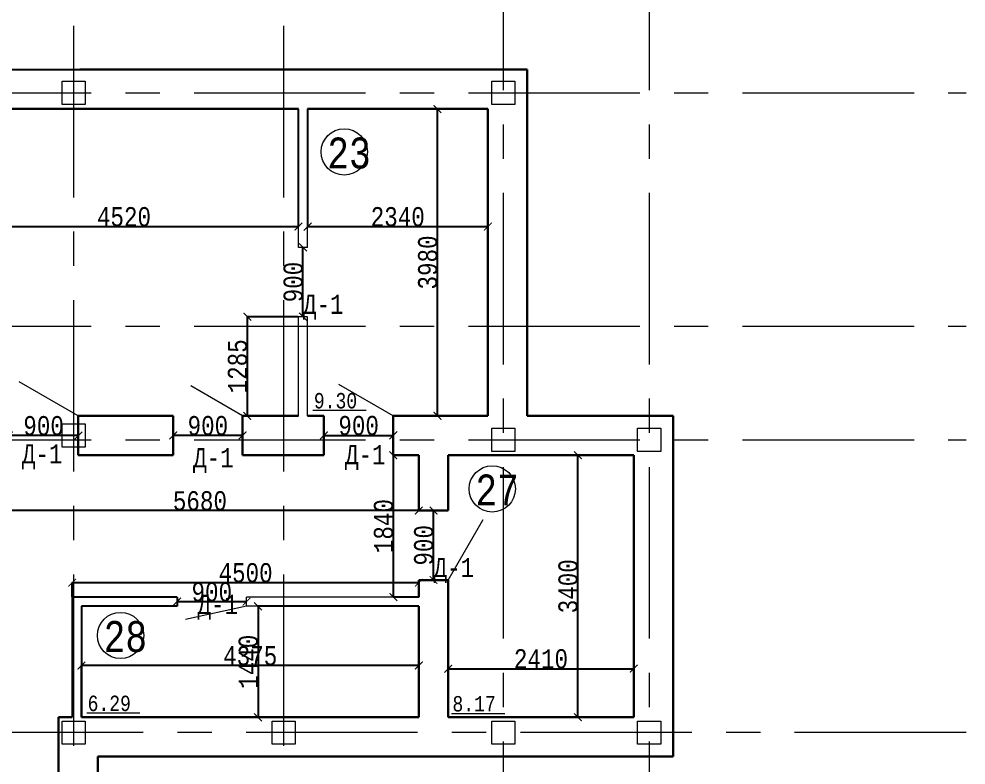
# Model space of a CAD drawing. Header units: millimetres. Extents: x -689206 to 4969298, y -1019800 to 703299.
# Drawn here: x 319056 to 331337, y -623094 to -613418 of the extents above; entities that cross this region are included whole.
import ezdxf

# ---------------------------------------------------------------- set-up
doc = ezdxf.new("R2010")
doc.units = ezdxf.units.MM
doc.linetypes.add('JIS_02_4.0', pattern=[5.5, 4, -1.5])
doc.linetypes.add('осеваяX2', pattern=[101.6, 63.5, -12.7, 12.7, -12.7])
for name, color, linetype, lineweight in [('несущие', 7, 'Continuous', 30), ('РАЗМЕРЫ', 7, 'Continuous', 9), ('сваи', 7, 'JIS_02_4.0', 30), ('стены', 7, 'Continuous', 20)]:
    doc.layers.add(name, color=color, linetype=linetype, lineweight=lineweight)
doc.layers.add('четотам', color=7, linetype='Continuous')
doc.styles.add('Аннотативный', font='isocteur.ttf', dxfattribs={"width": 0.7, "height": 250})
doc.dimstyles.new('Аннотативный', dxfattribs={"dimscale": 0, "dimtxt": 250, "dimasz": 100, "dimexe": 1.25, "dimexo": 0.625, "dimtad": 1, "dimdec": 0, "dimtxsty": 'Аннотативный', "dimblk": 'ARCHTICK', "dimcen": 2.5, "dimadec": 0, "dimazin": 0, "dimtfac": 1, "dimtdec": 0, "dimtmove": 0, "dimatfit": 3, "dimfxl": 1, "dimarcsym": 0})

# ---------------------------------------------------------------- blocks, each defined once
blk = doc.blocks.new('_ArchTick')
at = {"color": 0, "linetype": 'ByBlock', "const_width": 0.15}
blk.add_lwpolyline([(-0.5, -0.5), (0.5, 0.5)], dxfattribs=at)
blk = doc.blocks.new('*D4758')
at = {"layer": 'Defpoints', "color": 0, "lineweight": 5, "transparency": 16777216}
for p in [(324242, -620728), (319747, -620915), (324242, -620915)]:
    blk.add_point(p, dxfattribs=at)
at = {"layer": 'стены', "color": 0, "lineweight": -2, "transparency": 16777216}
for p, q in [((319747, -620914), (319747, -620727)), ((319747, -620728), (324242, -620728)), ((324242, -620914), (324242, -620727))]:
    blk.add_line(p, q, dxfattribs=at)
at = {"layer": 'стены', "color": 0, "lineweight": -2, "transparency": 16777216, "xscale": 100, "yscale": 100, "zscale": 100, "rotation": 180}
blk.add_blockref('_ArchTick', (319747, -620728), dxfattribs=at)
at = {"layer": 'стены', "color": 0, "lineweight": -2, "transparency": 16777216, "xscale": 100, "yscale": 100, "zscale": 100}
blk.add_blockref('_ArchTick', (324242, -620728), dxfattribs=at)
at = {"layer": 'стены', "color": 0, "lineweight": 5, "transparency": 16777216, "insert": (321995, -620602), "char_height": 250, "attachment_point": 5, "style": 'Аннотативный'}
blk.add_mtext('4500', dxfattribs=at)
blk = doc.blocks.new('*D4759')
at = {"layer": 'Defpoints', "color": 0, "lineweight": 5, "transparency": 16777216}
for p in [(324432, -619794), (324432, -619794), (324432, -620694)]:
    blk.add_point(p, dxfattribs=at)
at = {"layer": 'стены', "color": 0, "lineweight": -2, "transparency": 16777216}
for p, q in [((324432, -620694), (324432, -619794)), ((324433, -619794), (324433, -619794)), ((324433, -620694), (324433, -620694))]:
    blk.add_line(p, q, dxfattribs=at)
at = {"layer": 'стены', "color": 0, "lineweight": -2, "transparency": 16777216, "xscale": 100, "yscale": 100, "zscale": 100}
for p, rotation in [((324432, -619794), 90), ((324432, -620694), 270)]:
    blk.add_blockref('_ArchTick', p, dxfattribs=dict(at, rotation=rotation))
at = {"layer": 'стены', "color": 0, "lineweight": 5, "transparency": 16777216, "insert": (324306, -620244), "char_height": 250, "attachment_point": 5, "rotation": 90, "style": 'Аннотативный'}
blk.add_mtext('900', dxfattribs=at)
blk = doc.blocks.new('*D4761')
at = {"layer": 'Defpoints', "color": 0, "lineweight": 5, "transparency": 16777216}
for p in [(324242, -621035), (322157, -622474), (324242, -622474)]:
    blk.add_point(p, dxfattribs=at)
at = {"layer": 'стены', "color": 0, "lineweight": -2, "transparency": 16777216}
for p, q in [((324241, -621035), (322156, -621035)), ((322157, -621035), (322157, -622474)), ((324241, -622474), (322156, -622474))]:
    blk.add_line(p, q, dxfattribs=at)
at = {"layer": 'стены', "color": 0, "lineweight": -2, "transparency": 16777216, "xscale": 100, "yscale": 100, "zscale": 100}
for p, rotation in [((322157, -621035), 90), ((322157, -622474), 270)]:
    blk.add_blockref('_ArchTick', p, dxfattribs=dict(at, rotation=rotation))
at = {"layer": 'стены', "color": 0, "lineweight": 5, "transparency": 16777216, "insert": (322032, -621754), "char_height": 250, "attachment_point": 5, "rotation": 90, "style": 'Аннотативный'}
blk.add_mtext('1440', dxfattribs=at)
blk = doc.blocks.new('*D4762')
at = {"layer": 'Defpoints', "color": 0, "lineweight": 5, "transparency": 16777216}
for p in [(319867, -621803), (319867, -622474), (324242, -622474)]:
    blk.add_point(p, dxfattribs=at)
at = {"layer": 'стены', "color": 0, "lineweight": -2, "transparency": 16777216}
for p, q in [((319867, -622473), (319867, -621802)), ((324242, -621803), (319867, -621803)), ((324242, -622473), (324242, -621802))]:
    blk.add_line(p, q, dxfattribs=at)
at = {"layer": 'стены', "color": 0, "lineweight": -2, "transparency": 16777216, "xscale": 100, "yscale": 100, "zscale": 100, "rotation": 180}
blk.add_blockref('_ArchTick', (319867, -621803), dxfattribs=at)
at = {"layer": 'стены', "color": 0, "lineweight": -2, "transparency": 16777216, "xscale": 100, "yscale": 100, "zscale": 100}
blk.add_blockref('_ArchTick', (324242, -621803), dxfattribs=at)
at = {"layer": 'стены', "color": 0, "lineweight": 5, "transparency": 16777216, "insert": (322055, -621678), "char_height": 250, "attachment_point": 5, "style": 'Аннотативный'}
blk.add_mtext('4375', dxfattribs=at)
blk = doc.blocks.new('*D4767')
at = {"layer": 'Defpoints', "color": 0, "lineweight": 5, "transparency": 16777216}
for p in [(327028, -621844), (324622, -622474), (327028, -622474)]:
    blk.add_point(p, dxfattribs=at)
at = {"layer": 'стены', "color": 0, "lineweight": -2, "transparency": 16777216}
for p, q in [((324622, -622473), (324622, -621843)), ((324622, -621844), (327028, -621844)), ((327028, -622473), (327028, -621843))]:
    blk.add_line(p, q, dxfattribs=at)
at = {"layer": 'стены', "color": 0, "lineweight": -2, "transparency": 16777216, "xscale": 100, "yscale": 100, "zscale": 100, "rotation": 180}
blk.add_blockref('_ArchTick', (324622, -621844), dxfattribs=at)
at = {"layer": 'стены', "color": 0, "lineweight": -2, "transparency": 16777216, "xscale": 100, "yscale": 100, "zscale": 100}
blk.add_blockref('_ArchTick', (327028, -621844), dxfattribs=at)
at = {"layer": 'стены', "color": 0, "lineweight": 5, "transparency": 16777216, "insert": (325825, -621718), "char_height": 250, "attachment_point": 5, "style": 'Аннотативный'}
blk.add_mtext('2410', dxfattribs=at)
blk = doc.blocks.new('*D4774')
at = {"layer": 'Defpoints', "color": 0, "linetype": 'ByBlock', "lineweight": 5, "transparency": 16777216}
for p in [(318156, -614586), (322679, -614586), (322679, -616111)]:
    blk.add_point(p, dxfattribs=at)
at = {"layer": 'РАЗМЕРЫ', "color": 0, "linetype": 'ByBlock', "lineweight": -2, "transparency": 16777216}
for p, q in [((318156, -614586), (318156, -616112)), ((322679, -614586), (322679, -616112)), ((318156, -616111), (322679, -616111))]:
    blk.add_line(p, q, dxfattribs=at)
at = {"layer": 'РАЗМЕРЫ', "color": 0, "linetype": 'ByBlock', "lineweight": -2, "transparency": 16777216, "xscale": 100, "yscale": 100, "zscale": 100, "rotation": 180}
blk.add_blockref('_ArchTick', (318156, -616111), dxfattribs=at)
at = {"layer": 'РАЗМЕРЫ', "color": 0, "linetype": 'ByBlock', "lineweight": -2, "transparency": 16777216, "xscale": 100, "yscale": 100, "zscale": 100}
blk.add_blockref('_ArchTick', (322679, -616111), dxfattribs=at)
at = {"layer": 'РАЗМЕРЫ', "color": 0, "linetype": 'ByBlock', "lineweight": 5, "transparency": 16777216, "insert": (320418, -615985), "char_height": 250, "attachment_point": 5, "style": 'Аннотативный'}
blk.add_mtext('4520', dxfattribs=at)
blk = doc.blocks.new('*D4778')
at = {"layer": 'Defpoints', "color": 0, "linetype": 'ByBlock', "lineweight": 5, "transparency": 16777216}
for p in [(322018, -617280), (322679, -617280), (322679, -618566)]:
    blk.add_point(p, dxfattribs=at)
at = {"layer": 'РАЗМЕРЫ', "color": 0, "linetype": 'ByBlock', "lineweight": -2, "transparency": 16777216}
for p, q in [((322679, -617280), (322017, -617280)), ((322018, -618566), (322018, -617280)), ((322679, -618566), (322017, -618566))]:
    blk.add_line(p, q, dxfattribs=at)
at = {"layer": 'РАЗМЕРЫ', "color": 0, "linetype": 'ByBlock', "lineweight": -2, "transparency": 16777216, "xscale": 100, "yscale": 100, "zscale": 100}
for p, rotation in [((322018, -617280), 90), ((322018, -618566), 270)]:
    blk.add_blockref('_ArchTick', p, dxfattribs=dict(at, rotation=rotation))
at = {"layer": 'РАЗМЕРЫ', "color": 0, "linetype": 'ByBlock', "lineweight": 5, "transparency": 16777216, "insert": (321892, -617923), "char_height": 250, "attachment_point": 5, "rotation": 90, "style": 'Аннотативный'}
blk.add_mtext('1285', dxfattribs=at)
blk = doc.blocks.new('*D4779')
at = {"layer": 'Defpoints', "color": 0, "linetype": 'ByBlock', "lineweight": 5, "transparency": 16777216}
for p in [(324483, -614586), (325137, -614586), (325137, -618566)]:
    blk.add_point(p, dxfattribs=at)
at = {"layer": 'РАЗМЕРЫ', "color": 0, "linetype": 'ByBlock', "lineweight": -2, "transparency": 16777216}
for p, q in [((325136, -614586), (324482, -614586)), ((324483, -618566), (324483, -614586)), ((325136, -618566), (324482, -618566))]:
    blk.add_line(p, q, dxfattribs=at)
at = {"layer": 'РАЗМЕРЫ', "color": 0, "linetype": 'ByBlock', "lineweight": -2, "transparency": 16777216, "xscale": 100, "yscale": 100, "zscale": 100}
for p, rotation in [((324483, -614586), 90), ((324483, -618566), 270)]:
    blk.add_blockref('_ArchTick', p, dxfattribs=dict(at, rotation=rotation))
at = {"layer": 'РАЗМЕРЫ', "color": 0, "linetype": 'ByBlock', "lineweight": 5, "transparency": 16777216, "insert": (324358, -616576), "char_height": 250, "attachment_point": 5, "rotation": 90, "style": 'Аннотативный'}
blk.add_mtext('3980', dxfattribs=at)
blk = doc.blocks.new('*D4780')
at = {"layer": 'Defpoints', "color": 0, "linetype": 'ByBlock', "lineweight": 5, "transparency": 16777216}
for p in [(322799, -614586), (325137, -614586), (325137, -616111)]:
    blk.add_point(p, dxfattribs=at)
at = {"layer": 'РАЗМЕРЫ', "color": 0, "linetype": 'ByBlock', "lineweight": -2, "transparency": 16777216}
for p, q in [((322799, -614586), (322799, -616112)), ((325137, -614586), (325137, -616112)), ((322799, -616111), (325137, -616111))]:
    blk.add_line(p, q, dxfattribs=at)
at = {"layer": 'РАЗМЕРЫ', "color": 0, "linetype": 'ByBlock', "lineweight": -2, "transparency": 16777216, "xscale": 100, "yscale": 100, "zscale": 100, "rotation": 180}
blk.add_blockref('_ArchTick', (322799, -616111), dxfattribs=at)
at = {"layer": 'РАЗМЕРЫ', "color": 0, "linetype": 'ByBlock', "lineweight": -2, "transparency": 16777216, "xscale": 100, "yscale": 100, "zscale": 100}
blk.add_blockref('_ArchTick', (325137, -616111), dxfattribs=at)
at = {"layer": 'РАЗМЕРЫ', "color": 0, "linetype": 'ByBlock', "lineweight": 5, "transparency": 16777216, "insert": (323968, -615985), "char_height": 250, "attachment_point": 5, "style": 'Аннотативный'}
blk.add_mtext('2340', dxfattribs=at)
blk = doc.blocks.new('*D4781')
at = {"layer": 'Defpoints', "color": 0, "linetype": 'ByBlock', "lineweight": 5, "transparency": 16777216}
for p in [(318926, -618821), (318926, -618876), (319826, -618876)]:
    blk.add_point(p, dxfattribs=at)
at = {"layer": 'РАЗМЕРЫ', "color": 0, "linetype": 'ByBlock', "lineweight": -2, "transparency": 16777216}
for p, q in [((318926, -618875), (318926, -618819)), ((319826, -618821), (318926, -618821)), ((319826, -618875), (319826, -618819))]:
    blk.add_line(p, q, dxfattribs=at)
at = {"layer": 'РАЗМЕРЫ', "color": 0, "linetype": 'ByBlock', "lineweight": -2, "transparency": 16777216, "xscale": 100, "yscale": 100, "zscale": 100, "rotation": 180}
blk.add_blockref('_ArchTick', (318926, -618821), dxfattribs=at)
at = {"layer": 'РАЗМЕРЫ', "color": 0, "linetype": 'ByBlock', "lineweight": -2, "transparency": 16777216, "xscale": 100, "yscale": 100, "zscale": 100}
blk.add_blockref('_ArchTick', (319826, -618821), dxfattribs=at)
at = {"layer": 'РАЗМЕРЫ', "color": 0, "linetype": 'ByBlock', "lineweight": 5, "transparency": 16777216, "insert": (319376, -618695), "char_height": 250, "attachment_point": 5, "style": 'Аннотативный'}
blk.add_mtext('900', dxfattribs=at)
blk = doc.blocks.new('*D4782')
at = {"layer": 'Defpoints', "color": 0, "linetype": 'ByBlock', "lineweight": 5, "transparency": 16777216}
for p in [(321057, -618819), (321057, -619076), (321956, -619076)]:
    blk.add_point(p, dxfattribs=at)
at = {"layer": 'РАЗМЕРЫ', "color": 0, "linetype": 'ByBlock', "lineweight": -2, "transparency": 16777216}
for p, q in [((321057, -619075), (321057, -618818)), ((321956, -618819), (321057, -618819)), ((321956, -619075), (321956, -618818))]:
    blk.add_line(p, q, dxfattribs=at)
at = {"layer": 'РАЗМЕРЫ', "color": 0, "linetype": 'ByBlock', "lineweight": -2, "transparency": 16777216, "xscale": 100, "yscale": 100, "zscale": 100, "rotation": 180}
blk.add_blockref('_ArchTick', (321057, -618819), dxfattribs=at)
at = {"layer": 'РАЗМЕРЫ', "color": 0, "linetype": 'ByBlock', "lineweight": -2, "transparency": 16777216, "xscale": 100, "yscale": 100, "zscale": 100}
blk.add_blockref('_ArchTick', (321956, -618819), dxfattribs=at)
at = {"layer": 'РАЗМЕРЫ', "color": 0, "linetype": 'ByBlock', "lineweight": 5, "transparency": 16777216, "insert": (321506, -618694), "char_height": 250, "attachment_point": 5, "style": 'Аннотативный'}
blk.add_mtext('900', dxfattribs=at)
blk = doc.blocks.new('*D4783')
at = {"layer": 'Defpoints', "color": 0, "linetype": 'ByBlock', "lineweight": 5, "transparency": 16777216}
for p in [(323911, -618818), (323011, -619076), (323911, -619076)]:
    blk.add_point(p, dxfattribs=at)
at = {"layer": 'РАЗМЕРЫ', "color": 0, "linetype": 'ByBlock', "lineweight": -2, "transparency": 16777216}
for p, q in [((323011, -619075), (323011, -618817)), ((323011, -618818), (323911, -618818)), ((323911, -619075), (323911, -618817))]:
    blk.add_line(p, q, dxfattribs=at)
at = {"layer": 'РАЗМЕРЫ', "color": 0, "linetype": 'ByBlock', "lineweight": -2, "transparency": 16777216, "xscale": 100, "yscale": 100, "zscale": 100, "rotation": 180}
blk.add_blockref('_ArchTick', (323011, -618818), dxfattribs=at)
at = {"layer": 'РАЗМЕРЫ', "color": 0, "linetype": 'ByBlock', "lineweight": -2, "transparency": 16777216, "xscale": 100, "yscale": 100, "zscale": 100}
blk.add_blockref('_ArchTick', (323911, -618818), dxfattribs=at)
at = {"layer": 'РАЗМЕРЫ', "color": 0, "linetype": 'ByBlock', "lineweight": 5, "transparency": 16777216, "insert": (323461, -618693), "char_height": 250, "attachment_point": 5, "style": 'Аннотативный'}
blk.add_mtext('900', dxfattribs=at)
blk = doc.blocks.new('*D4784')
at = {"layer": 'Defpoints', "color": 0, "linetype": 'ByBlock', "lineweight": 5, "transparency": 16777216}
for p in [(326303, -619076), (327028, -619076), (327028, -622474)]:
    blk.add_point(p, dxfattribs=at)
at = {"layer": 'РАЗМЕРЫ', "color": 0, "linetype": 'ByBlock', "lineweight": -2, "transparency": 16777216}
for p, q in [((327028, -619076), (326302, -619076)), ((326303, -622474), (326303, -619076)), ((327028, -622474), (326302, -622474))]:
    blk.add_line(p, q, dxfattribs=at)
at = {"layer": 'РАЗМЕРЫ', "color": 0, "linetype": 'ByBlock', "lineweight": -2, "transparency": 16777216, "xscale": 100, "yscale": 100, "zscale": 100}
for p, rotation in [((326303, -619076), 90), ((326303, -622474), 270)]:
    blk.add_blockref('_ArchTick', p, dxfattribs=dict(at, rotation=rotation))
at = {"layer": 'РАЗМЕРЫ', "color": 0, "linetype": 'ByBlock', "lineweight": 5, "transparency": 16777216, "insert": (326178, -620775), "char_height": 250, "attachment_point": 5, "rotation": 90, "style": 'Аннотативный'}
blk.add_mtext('3400', dxfattribs=at)
blk = doc.blocks.new('*D4785')
at = {"layer": 'Defpoints', "color": 0, "linetype": 'ByBlock', "lineweight": 5, "transparency": 16777216}
for p in [(318565, -619794), (318565, -619794), (324242, -619794)]:
    blk.add_point(p, dxfattribs=at)
at = {"layer": 'РАЗМЕРЫ', "color": 0, "linetype": 'ByBlock', "lineweight": -2, "transparency": 16777216}
for p, q in [((318565, -619794), (318565, -619793)), ((324242, -619794), (318565, -619794)), ((324242, -619795), (324242, -619795))]:
    blk.add_line(p, q, dxfattribs=at)
at = {"layer": 'РАЗМЕРЫ', "color": 0, "linetype": 'ByBlock', "lineweight": -2, "transparency": 16777216, "xscale": 100, "yscale": 100, "zscale": 100, "rotation": 180}
blk.add_blockref('_ArchTick', (318565, -619794), dxfattribs=at)
at = {"layer": 'РАЗМЕРЫ', "color": 0, "linetype": 'ByBlock', "lineweight": -2, "transparency": 16777216, "xscale": 100, "yscale": 100, "zscale": 100}
blk.add_blockref('_ArchTick', (324242, -619794), dxfattribs=at)
at = {"layer": 'РАЗМЕРЫ', "color": 0, "linetype": 'ByBlock', "lineweight": 5, "transparency": 16777216, "insert": (321403, -619669), "char_height": 250, "attachment_point": 5, "style": 'Аннотативный'}
blk.add_mtext('5680', dxfattribs=at)
blk = doc.blocks.new('*D4786')
at = {"layer": 'Defpoints', "color": 0, "linetype": 'ByBlock', "lineweight": 5, "transparency": 16777216}
for p in [(323911, -619076), (324242, -619076), (324242, -620915)]:
    blk.add_point(p, dxfattribs=at)
at = {"layer": 'РАЗМЕРЫ', "color": 0, "linetype": 'ByBlock', "lineweight": -2, "transparency": 16777216}
for p, q in [((324241, -619076), (323909, -619076)), ((323911, -620915), (323911, -619076)), ((324241, -620915), (323909, -620915))]:
    blk.add_line(p, q, dxfattribs=at)
at = {"layer": 'РАЗМЕРЫ', "color": 0, "linetype": 'ByBlock', "lineweight": -2, "transparency": 16777216, "xscale": 100, "yscale": 100, "zscale": 100}
for p, rotation in [((323911, -619076), 90), ((323911, -620915), 270)]:
    blk.add_blockref('_ArchTick', p, dxfattribs=dict(at, rotation=rotation))
at = {"layer": 'РАЗМЕРЫ', "color": 0, "linetype": 'ByBlock', "lineweight": 5, "transparency": 16777216, "insert": (323785, -619995), "char_height": 250, "attachment_point": 5, "rotation": 90, "style": 'Аннотативный'}
blk.add_mtext('1840', dxfattribs=at)
blk = doc.blocks.new('*D4796')
at = {"layer": 'Defpoints', "color": 0, "linetype": 'ByBlock', "lineweight": 5, "ltscale": 35, "transparency": 16777216}
for p in [(321107, -620975), (321107, -620975), (322007, -620975)]:
    blk.add_point(p, dxfattribs=at)
at = {"layer": 'сваи', "color": 0, "linetype": 'ByBlock', "lineweight": -2, "ltscale": 35, "transparency": 16777216}
for p, q in [((321107, -620974), (321107, -620974)), ((322007, -620975), (321107, -620975)), ((322007, -620974), (322007, -620974))]:
    blk.add_line(p, q, dxfattribs=at)
at = {"layer": 'сваи', "color": 0, "linetype": 'ByBlock', "lineweight": -2, "ltscale": 35, "transparency": 16777216, "xscale": 100, "yscale": 100, "zscale": 100, "rotation": 180}
blk.add_blockref('_ArchTick', (321107, -620975), dxfattribs=at)
at = {"layer": 'сваи', "color": 0, "linetype": 'ByBlock', "lineweight": -2, "ltscale": 35, "transparency": 16777216, "xscale": 100, "yscale": 100, "zscale": 100}
blk.add_blockref('_ArchTick', (322007, -620975), dxfattribs=at)
at = {"layer": 'сваи', "color": 0, "linetype": 'ByBlock', "lineweight": 5, "ltscale": 35, "transparency": 16777216, "insert": (321557, -620849), "char_height": 250, "attachment_point": 5, "style": 'Аннотативный'}
blk.add_mtext('900', dxfattribs=at)
blk = doc.blocks.new('*D4797')
at = {"layer": 'Defpoints', "color": 0, "linetype": 'ByBlock', "lineweight": 5, "ltscale": 35, "transparency": 16777216}
for p in [(322739, -616380), (322739, -616380), (322739, -617280)]:
    blk.add_point(p, dxfattribs=at)
at = {"layer": 'сваи', "color": 0, "linetype": 'ByBlock', "lineweight": -2, "ltscale": 35, "transparency": 16777216}
for p, q in [((322739, -617280), (322739, -616380)), ((322740, -616380), (322740, -616380)), ((322740, -617280), (322740, -617280))]:
    blk.add_line(p, q, dxfattribs=at)
at = {"layer": 'сваи', "color": 0, "linetype": 'ByBlock', "lineweight": -2, "ltscale": 35, "transparency": 16777216, "xscale": 100, "yscale": 100, "zscale": 100}
for p, rotation in [((322739, -616380), 90), ((322739, -617280), 270)]:
    blk.add_blockref('_ArchTick', p, dxfattribs=dict(at, rotation=rotation))
at = {"layer": 'сваи', "color": 0, "linetype": 'ByBlock', "lineweight": 5, "ltscale": 35, "transparency": 16777216, "insert": (322614, -616830), "char_height": 250, "attachment_point": 5, "rotation": 90, "style": 'Аннотативный'}
blk.add_mtext('900', dxfattribs=at)

msp = doc.modelspace()

# ---------------------------------------------------------------- linework, layer by layer
at = {"layer": 'несущие', "color": 0}
for p, q in [((319844.2, -614075.7), (313016.3, -614077.7)), ((325647, -614075.7), (319844.2, -614075.7)), ((325647, -618565.7), (325647, -614075.7)), ((318156.2, -614585.7), (319784.2, -614585.7)), ((319784.2, -614585.7), (322679.2, -614585.7)), ((322799.2, -614585.7), (325137, -614585.7)), ((325137, -618565.7), (325137, -614585.7)), ((321056.5, -618565.7), (319825.6, -618565.7)), ((319825.6, -619075.7), (319825.6, -618565.7)), ((321056.5, -619075.7), (321056.5, -618565.7)), ((322679.2, -618565.7), (321956.5, -618565.7)), ((321956.5, -619075.7), (321956.5, -618565.7)), ((323010.6, -618565.7), (322799.2, -618565.7)), ((323010.6, -619075.7), (323010.6, -618565.7)), ((325137, -618565.7), (323910.6, -618565.7)), ((323910.6, -619075.7), (323910.6, -618565.7)), ((327538.5, -618565.7), (325647, -618565.7)), ((321056.5, -619075.7), (319825.6, -619075.7)), ((323010.6, -619075.7), (321956.5, -619075.7)), ((324241.9, -619075.7), (323910.6, -619075.7)), ((324241.9, -619794.2), (324241.9, -619075.7)), ((327028.5, -619075.7), (324621.9, -619075.7)), ((324621.9, -619794.2), (324621.9, -619075.7)), ((324621.9, -619794.2), (324241.9, -619794.2)), ((324433.2, -619794.2), (324621.9, -619794.2))]:
    msp.add_line(p, q, dxfattribs=at)
at = {"layer": 'РАЗМЕРЫ', "linetype": 'осеваяX2', "lineweight": 5, "ltscale": 35}
for p, q in [((319766.8, -654848), (319766.8, -605006.7)), ((322489.3, -654848), (322489.3, -605006.7)), ((327228.5, -605006.7), (327228.5, -654848)), ((331337, -622673.6), (299991.5, -622673.6))]:
    msp.add_line(p, q, dxfattribs=at)
at = {"layer": 'РАЗМЕРЫ'}
for p, q in [((322868.8, -618492.8), (323558.1, -618492.8)), ((319935.2, -622417.7), (320624.4, -622417.7)), ((324665.8, -622423.1), (325355, -622423.1))]:
    msp.add_line(p, q, dxfattribs=at)
at = {"layer": 'РАЗМЕРЫ', "color": 1, "lineweight": 25, "ltscale": 35}
msp.add_line((327538.5, -622983.6), (327538.5, -622673.6), dxfattribs=at)
at = {"layer": 'сваи', "linetype": 'ByBlock', "lineweight": 13, "ltscale": 35}
for p, q in [((322799.2, -616380.3), (322679.2, -616380.3)), ((322799.2, -617280.3), (322679.2, -617280.3))]:
    msp.add_line(p, q, dxfattribs=at)
at = {"layer": 'стены', "linetype": 'осеваяX2', "lineweight": 5, "ltscale": 35}
for p, q in [((325337, -605006.7), (325337, -654848)), ((299991.5, -614375.7), (331337, -614375.7)), ((299991.5, -617403.1), (331337, -617403.1)), ((299991.5, -618875.7), (331337, -618875.7))]:
    msp.add_line(p, q, dxfattribs=at)
at = {"layer": 'стены', "lineweight": 13}
for p, q in [((322679.2, -616380.3), (322679.2, -614585.7)), ((322799.2, -616380.3), (322799.2, -614585.7)), ((322679.2, -618565.7), (322679.2, -617280.3)), ((322799.2, -618565.7), (322799.2, -617280.3)), ((324241.9, -620915), (322006.7, -620915)), ((322006.7, -621035), (322006.7, -620915)), ((324241.9, -621035), (322006.7, -621035))]:
    msp.add_line(p, q, dxfattribs=at)
at = {"layer": 'стены', "lineweight": 9}
for p, q in [((319825.6, -618565.7), (319058.8, -618122.9)), ((321956.5, -618565.7), (321284.1, -618177.5)), ((323910.6, -618565.7), (323202.3, -618156.7)), ((324621.9, -620694.2), (325075.2, -619909.1)), ((322006.7, -621035), (321217.4, -621205.3))]:
    msp.add_line(p, q, dxfattribs=at)
at = {"layer": 'стены', "lineweight": 30}
for p, q in [((327538.5, -618565.7), (327538.5, -622983.6)), ((327028.5, -619075.7), (327028.5, -622473.6)), ((324241.9, -620867.5), (324241.9, -620694.2)), ((324241.9, -620694.2), (324241.9, -620915)), ((324241.9, -620694.2), (324621.9, -620694.2)), ((324621.9, -620694.2), (324621.9, -622473.6)), ((324241.9, -621035), (324241.9, -622473.6)), ((319567.2, -624493.8), (319567.2, -622473.6)), ((319567.2, -622473.6), (319747.2, -622473.6)), ((319747.2, -622473.6), (319567.2, -622473.6)), ((319867.2, -622473.6), (322289.3, -622473.6)), ((322289.3, -622473.6), (319867.2, -622473.6)), ((322289.3, -622473.6), (324241.9, -622473.6)), ((324621.9, -622473.6), (325518.5, -622473.6)), ((325518.5, -622473.6), (327028.5, -622473.6)), ((320077.2, -622983.6), (322799.3, -622983.6)), ((320077.2, -622983.6), (320077.2, -624493.8)), ((322799.3, -622983.6), (325518.5, -622983.6)), ((325518.5, -622983.6), (326028.5, -622983.6)), ((327538.5, -622983.6), (326028.5, -622983.6))]:
    msp.add_line(p, q, dxfattribs=at)
at = {"layer": 'стены', "lineweight": 25}
for p, q in [((321106.7, -620915), (319747.2, -620915)), ((319747.2, -620915), (319747.2, -622473.6)), ((321106.7, -620915), (321106.7, -621035)), ((319867.2, -621035), (319867.2, -622473.6)), ((321106.7, -621035), (319867.2, -621035))]:
    msp.add_line(p, q, dxfattribs=at)
at = {"layer": 'стены', "lineweight": 20}
for points in [[(319616.8, -614225.7), (319916.8, -614225.7), (319916.8, -614525.7), (319616.8, -614525.7)], [(325187, -614225.7), (325487, -614225.7), (325487, -614525.7), (325187, -614525.7)], [(319616.8, -618670.7), (319916.8, -618670.7), (319916.8, -618970.7), (319616.8, -618970.7)], [(325187, -618725.7), (325487, -618725.7), (325487, -619025.7), (325187, -619025.7)], [(327078.5, -618725.7), (327378.5, -618725.7), (327378.5, -619025.7), (327078.5, -619025.7)], [(319616.8, -622523.6), (319916.8, -622523.6), (319916.8, -622823.6), (319616.8, -622823.6)], [(322339.3, -622523.6), (322639.3, -622523.6), (322639.3, -622823.6), (322339.3, -622823.6)], [(325187, -622523.6), (325487, -622523.6), (325487, -622823.6), (325187, -622823.6)], [(327078.5, -622523.6), (327378.5, -622523.6), (327378.5, -622823.6), (327078.5, -622823.6)]]:
    msp.add_lwpolyline(points, close=True, dxfattribs=at)
at = {"layer": 'четотам', "lineweight": 13}
for centre in [(323274.2, -615143.3), (325194.2, -619513.3), (320374.2, -621413.3)]:
    msp.add_circle(centre, 300, dxfattribs=at)

# ---------------------------------------------------------------- texts
at = {"layer": 'РАЗМЕРЫ', "lineweight": 13, "ltscale": 150, "char_height": 401.1, "width": 1460, "attachment_point": 1, "style": 'Аннотативный'}
for s, insert in [('23', (323054.5, -614956.1)), ('27', (324974.5, -619326.1)), ('28', (320154.5, -621226.1))]:
    msp.add_mtext(s, dxfattribs=dict(at, insert=insert))
at = {"layer": 'РАЗМЕРЫ', "lineweight": 20, "ltscale": 150, "char_height": 250, "width": 922.913, "attachment_point": 1, "style": 'Аннотативный'}
for insert in [(322739.2, -616992.8), (319094.2, -618932.8), (321314.2, -618982.8), (323284.2, -618942.8), (324431.9, -620406.7), (321371.1, -620884.6)]:
    msp.add_mtext('Д-1', dxfattribs=dict(at, insert=insert))
at = {"layer": 'РАЗМЕРЫ', "char_height": 200, "width": 656.117, "attachment_point": 1, "style": 'Аннотативный'}
for s, insert in [('9.30', (322880.5, -618268.8)), ('6.29', (319946.9, -622193.7)), ('8.17', (324677.5, -622199))]:
    msp.add_mtext(s, dxfattribs=dict(at, insert=insert))

# ---------------------------------------------------------------- dimensions: what is measured, and where the dimension line sits
at = {"layer": 'РАЗМЕРЫ', "linetype": 'ByBlock', "lineweight": 5}
for base, p1, p2, text, picture, middle in [((322679.2, -616110.8), (318156.2, -614585.7), (322679.2, -614585.7), '4520', '*D4774', (320417.7, -615985.2)), ((325137, -616110.8), (322799.2, -614585.7), (325137, -614585.7), '2340', '*D4780', (323968.1, -615985.2)), ((318564.9, -619794.2), (324241.9, -619794.2), (318564.9, -619794.2), '5680', '*D4785', (321403.4, -619668.6))]:
    dim = msp.add_linear_dim(base=base, p1=p1, p2=p2, text=text, dimstyle='Аннотативный', dxfattribs=at)
    dim.commit()
    dim.dimension.update_dxf_attribs({"geometry": picture, "text_midpoint": middle})
for base, p1, p2, picture, middle in [((324483.2, -614585.7), (325137, -618565.7), (325137, -614585.7), '*D4779', (324357.5, -616575.7)), ((322017.9, -617280.3), (322679.2, -618565.7), (322679.2, -617280.3), '*D4778', (321892.3, -617923))]:
    dim = msp.add_linear_dim(base=base, p1=p1, p2=p2, angle=90, dimstyle='Аннотативный', dxfattribs=at)
    dim.commit()
    dim.dimension.update_dxf_attribs({"geometry": picture, "text_midpoint": middle})
for base, p1, p2, picture, middle in [((318925.6, -618820.7), (319825.6, -618875.7), (318925.6, -618875.7), '*D4781', (319375.6, -618695)), ((321056.5, -618819.4), (321956.5, -619075.7), (321056.5, -619075.7), '*D4782', (321506.5, -618693.8)), ((323910.6, -618818.2), (323010.6, -619075.7), (323910.6, -619075.7), '*D4783', (323460.6, -618692.5))]:
    dim = msp.add_linear_dim(base=base, p1=p1, p2=p2, dimstyle='Аннотативный', dxfattribs=at)
    dim.commit()
    dim.dimension.update_dxf_attribs({"geometry": picture, "text_midpoint": middle})
for base, p1, p2, text, picture, middle in [((323910.6, -619075.7), (324241.9, -620915), (324241.9, -619075.7), '1840', '*D4786', (323785, -619995.3)), ((326303.5, -619075.7), (327028.5, -622473.6), (327028.5, -619075.7), '3400', '*D4784', (326177.9, -620774.6))]:
    dim = msp.add_linear_dim(base=base, p1=p1, p2=p2, angle=90, text=text, dimstyle='Аннотативный', dxfattribs=at)
    dim.commit()
    dim.dimension.update_dxf_attribs({"geometry": picture, "text_midpoint": middle})
at = {"layer": 'сваи', "linetype": 'ByBlock', "lineweight": 5, "ltscale": 35}
dim = msp.add_linear_dim(base=(322739.2, -616380.3), p1=(322739.2, -617280.3), p2=(322739.2, -616380.3), angle=90, dimstyle='Аннотативный', dxfattribs=at)
dim.commit()
dim.dimension.update_dxf_attribs({"geometry": '*D4797', "text_midpoint": (322613.5, -616830.3)})
dim = msp.add_linear_dim(base=(321106.7, -620975), p1=(322006.7, -620975), p2=(321106.7, -620975), dimstyle='Аннотативный', dxfattribs=at)
dim.commit()
dim.dimension.update_dxf_attribs({"geometry": '*D4796', "text_midpoint": (321556.7, -620849.4)})
at = {"layer": 'стены', "lineweight": 5}
dim = msp.add_linear_dim(base=(324431.9, -619794.2), p1=(324431.9, -620694.2), p2=(324431.9, -619794.2), angle=90, dimstyle='Аннотативный', dxfattribs=at)
dim.commit()
dim.dimension.update_dxf_attribs({"geometry": '*D4759', "text_midpoint": (324306.3, -620244.2)})
for base, p1, p2, text, picture, middle in [((324241.9, -620728), (319747.2, -620915), (324241.9, -620915), '4500', '*D4758', (321994.6, -620602.4)), ((327028.5, -621844), (324621.9, -622473.6), (327028.5, -622473.6), '2410', '*D4767', (325825.2, -621718.4))]:
    dim = msp.add_linear_dim(base=base, p1=p1, p2=p2, text=text, dimstyle='Аннотативный', dxfattribs=at)
    dim.commit()
    dim.dimension.update_dxf_attribs({"geometry": picture, "text_midpoint": middle})
dim = msp.add_linear_dim(base=(322157.4, -622473.6), p1=(324241.9, -621035), p2=(324241.9, -622473.6), angle=90, text='1440', dimstyle='Аннотативный', dxfattribs=at)
dim.commit()
dim.dimension.update_dxf_attribs({"geometry": '*D4761', "text_midpoint": (322031.8, -621754.3)})
dim = msp.add_linear_dim(base=(319867.2, -621803.3), p1=(324241.9, -622473.6), p2=(319867.2, -622473.6), dimstyle='Аннотативный', dxfattribs=at)
dim.commit()
dim.dimension.update_dxf_attribs({"geometry": '*D4762', "text_midpoint": (322054.6, -621677.7)})

doc.saveas('drawing.dxf')
